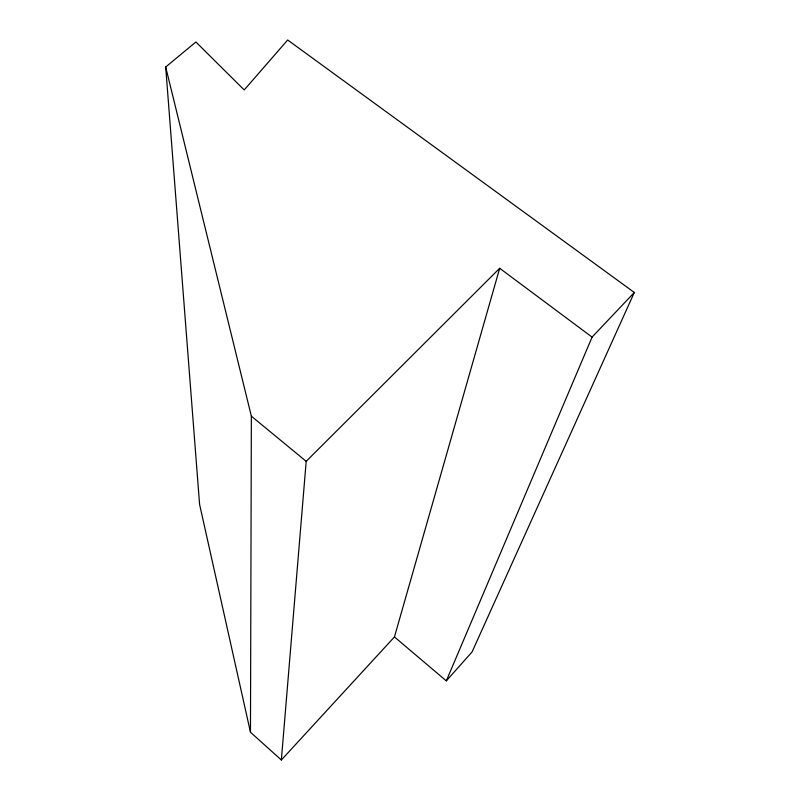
<?xml version="1.0" encoding="UTF-8"?>
<svg xmlns="http://www.w3.org/2000/svg" width="800" height="800" viewBox="0 0 800 800"><rect width="100%" height="100%" fill="white"/><g stroke="black" fill="none" stroke-linecap="round" stroke-linejoin="round"><path stroke-width="1.2" d="M394.45 636.94L281.36 760L250.47 732.24L251.36 416.18L165.69 67.01L195.89 42L244.22 89.95L287.67 40L634.31 292.48L472.05 651.97L446.31 680.88L394.45 636.94L499.68 268.28L592.08 337.11L446.31 680.88M281.36 760L306.19 461.34L499.68 268.28M592.08 337.11L634.31 292.48M251.36 416.18L306.19 461.34M250.47 732.24L199.59 504.39L165.69 67.01"/></g></svg>
